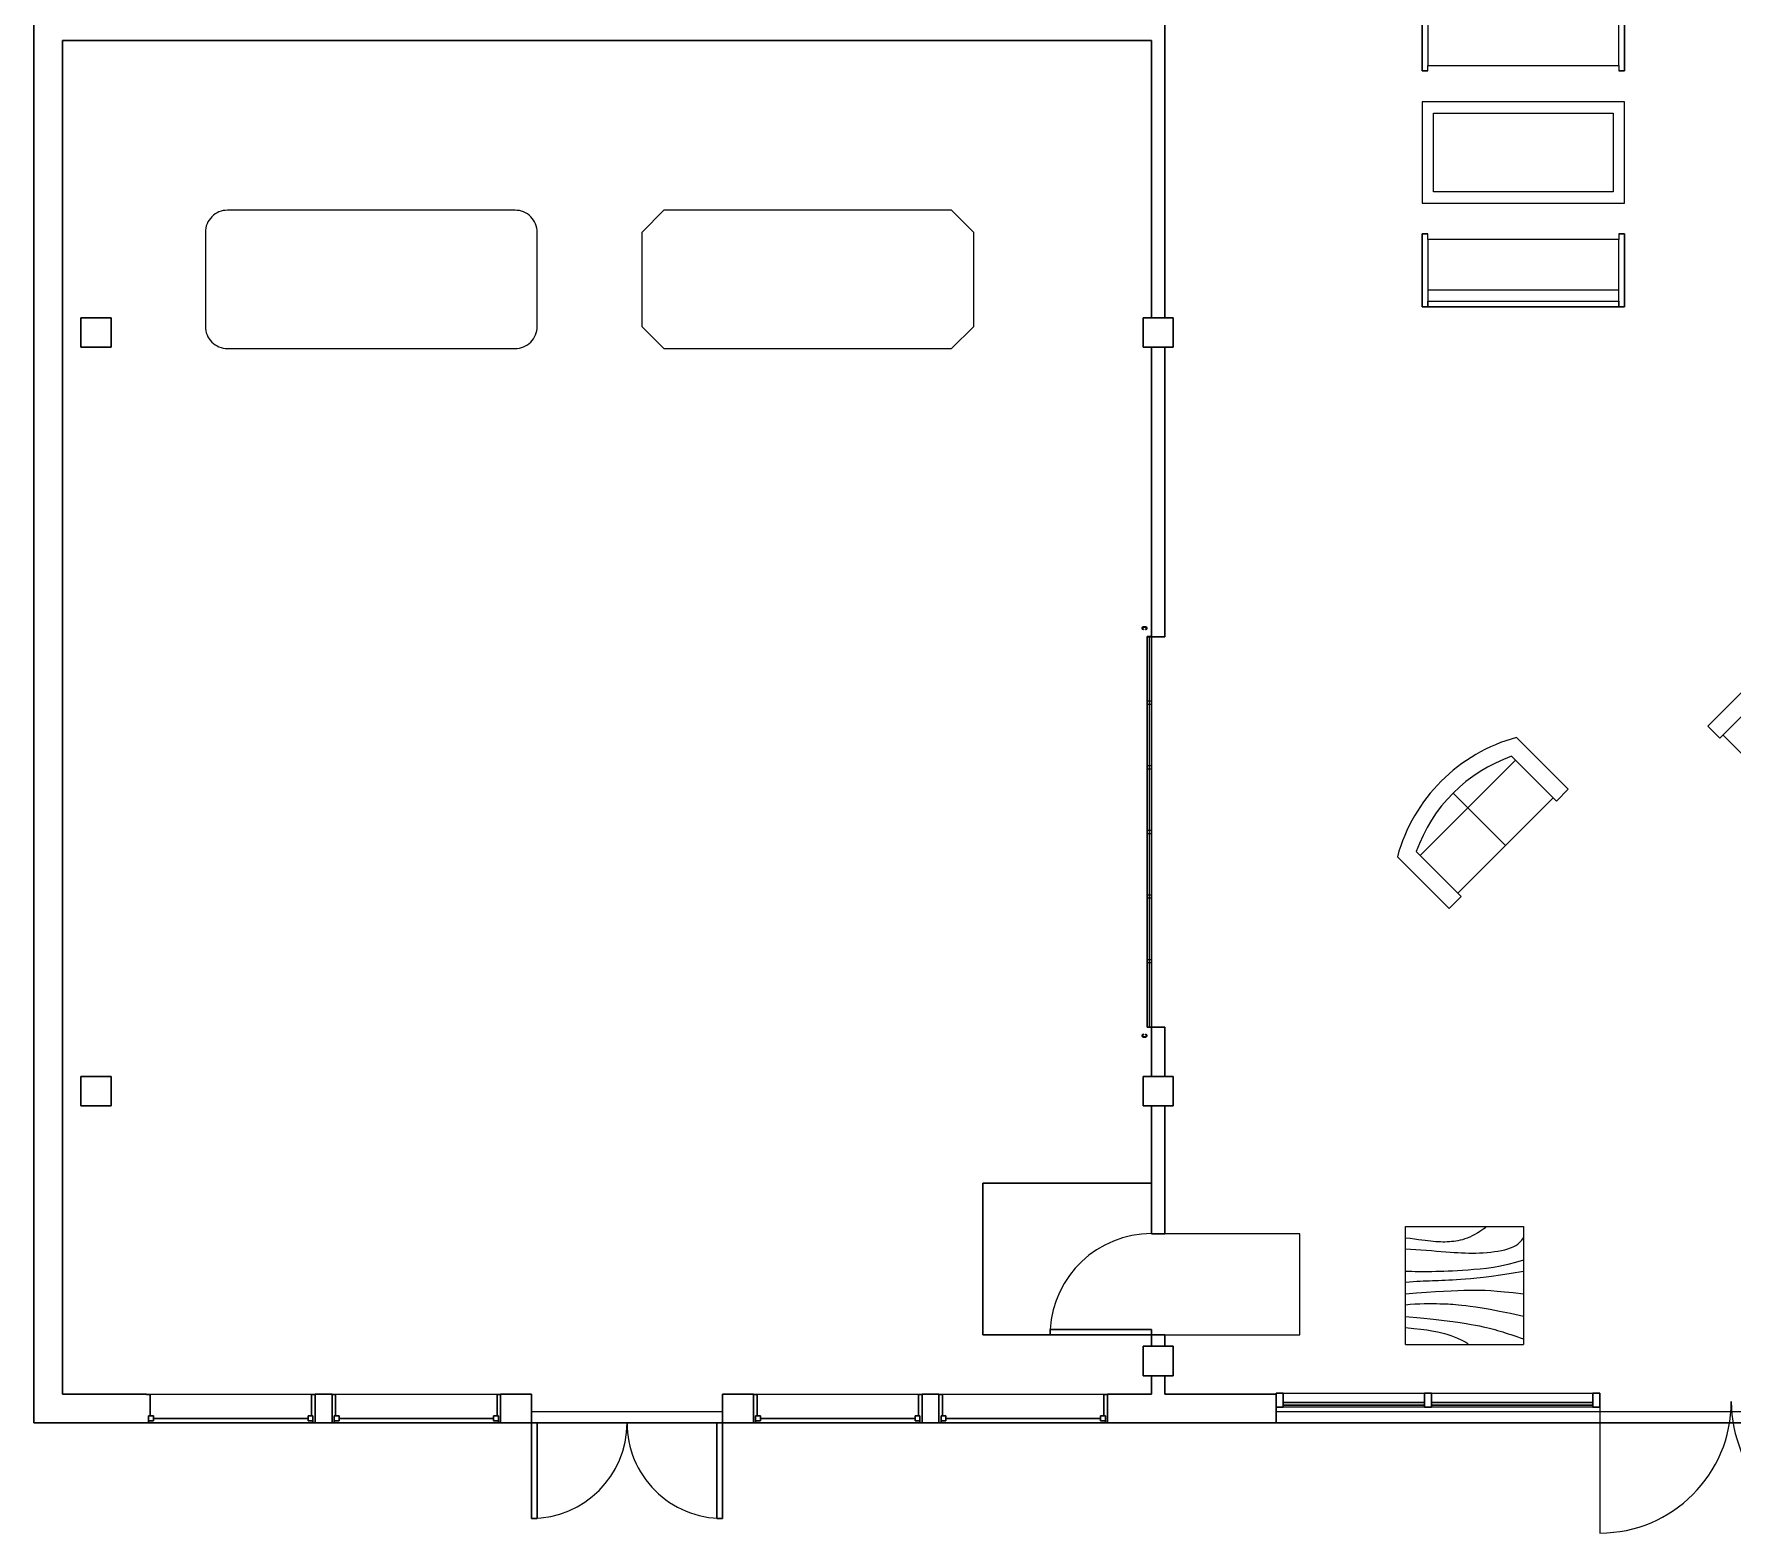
# Model space of a CAD drawing. Header units: millimetres. Extents: x 622 to 32901, y -1338 to 30648.
# Drawn here: x 622 to 15971, y -1338 to 12212 of the extents above; entities that cross this region are included whole.
import ezdxf

# ---------------------------------------------------------------- set-up
doc = ezdxf.new("R2010")
doc.units = ezdxf.units.MM
doc.header["$MEASUREMENT"] = 0
for name, color, linetype, lineweight in [('A-200-M_WALL_EXT', 113, 'Continuous', 18), ('A-200-M_WALL_INT', 2, 'Continuous', 18), ('A-214-M_CURT_WALL', 52, 'Continuous', 18), ('A-215-M_CURT_PANEL', 51, 'Continuous', 18), ('A-230-M_FLOOR', 192, 'Continuous', 18), ('A-314-M_WINDO_GLASS', 151, 'Continuous', 30), ('A-314-M_WINDOW', 151, 'Continuous', 18), ('A-314-M_WINDOW_FRM', 151, 'Continuous', 30), ('A-325-M_DOOR', 31, 'Continuous', 18), ('A-325-M_DOOR_PANEL', 31, 'Continuous', 18), ('A-700-M_FFE', 30, 'Continuous', 9), ('S-280-M_COLUMN', 52, 'Continuous', 18)]:
    doc.layers.add(name, color=color, linetype=linetype, lineweight=lineweight)

# ---------------------------------------------------------------- blocks, each defined once
blk = doc.blocks.new('Door-Curtain-Wall-Double-Storefront - Door-Curtain-Wall-Double-Storefront-420595-Level 1')
at = {"layer": 'A-325-M_DOOR', "color": 8}
for centre, start, end in [((-46.75, 0.5), 360, 90), ((46.75, 0.5), 90, 180)]:
    blk.add_arc(centre, 46.75, start, end, dxfattribs=at)
at = {"layer": 'A-325-M_DOOR_PANEL', "color": 8}
for p, q in [((-46.75, 2.5), (-46.75, 47.25)), ((46.75, 2.5), (46.75, 47.25))]:
    blk.add_line(p, q, dxfattribs=at)
blk = doc.blocks.new('System Panel - Glazed-420490-Level 1')
at = {"layer": 'A-215-M_CURT_PANEL', "color": 55, "lineweight": 30}
for p, q in [((28.75, 1.75), (-28.75, 1.75)), ((-28.75, 1.75), (-28.75, 0.75)), ((-28.75, 0.75), (28.75, 0.75)), ((28.75, 0.75), (28.75, 1.75))]:
    blk.add_line(p, q, dxfattribs=at)
blk = doc.blocks.new('System Panel - Glazed-378836-Level 1')
at = {"layer": 'A-215-M_CURT_PANEL', "color": 55, "lineweight": 30}
for p, q in [((25.13, 1.75), (-25.13, 1.75)), ((-25.13, 1.75), (-25.13, 0.75)), ((-25.13, 0.75), (25.13, 0.75)), ((25.13, 0.75), (25.13, 1.75))]:
    blk.add_line(p, q, dxfattribs=at)
blk = doc.blocks.new('Rectangular Mullion - 2_5_ x 5_ rectangular-378838-Level 1')
at = {"layer": 'A-214-M_CURT_WALL', "color": 55, "lineweight": 30}
for p, q in [((-2.5, 2.5), (0, 2.5)), ((-2.5, -2.5), (-2.5, 2.5)), ((0, 2.5), (0, -2.5)), ((0, -2.5), (-2.5, -2.5))]:
    blk.add_line(p, q, dxfattribs=at)
blk = doc.blocks.new('Rectangular Mullion - 2_5_ x 5_ rectangular-420484-Level 1')
at = {"layer": 'A-214-M_CURT_WALL', "color": 8}
for p, q in [((1275.18, -332.59), (1332.68, -332.59)), ((1332.68, -337.59), (1275.18, -337.59))]:
    blk.add_line(p, q, dxfattribs=at)
blk = doc.blocks.new('Rectangular Mullion - 2_5_ x 5_ rectangular-341510-Level 1')
at = {"layer": 'A-214-M_CURT_WALL', "color": 8}
for p, q in [((1335.18, -332.59), (1385.43, -332.59)), ((1385.43, -337.59), (1335.18, -337.59))]:
    blk.add_line(p, q, dxfattribs=at)
blk = doc.blocks.new('Rectangular Mullion - 2_5_ x 5_ rectangular-378831-Level 1')
at = {"layer": 'A-214-M_CURT_WALL', "color": 55, "lineweight": 30}
for p, q in [((-1.25, 2.5), (1.25, 2.5)), ((-1.25, -2.5), (-1.25, 2.5)), ((1.25, 2.5), (1.25, -2.5)), ((1.25, -2.5), (-1.25, -2.5))]:
    blk.add_line(p, q, dxfattribs=at)
blk = doc.blocks.new('Glulam-Western Species-Column - 10_75x10_5-390985-Level 1')
at = {"layer": 'S-280-M_COLUMN', "color": 55, "lineweight": 30}
for p, q in [((5.375, 5.25), (-5.375, 5.25)), ((-5.375, 5.25), (-5.375, -5.25)), ((5.375, -5.25), (5.375, 5.25)), ((-5.375, -5.25), (5.375, -5.25))]:
    blk.add_line(p, q, dxfattribs=at)
blk = doc.blocks.new('Single-Flush_BVL - 36_ x 84_-V7-Level 1')
at = {"layer": 'A-325-M_DOOR', "color": 8}
for p, q in [((-18, 50.38), (-18, 2.38)), ((18, 50.38), (-18, 50.38)), ((18, 2.38), (18, 50.38)), ((-36, -2.38), (-36, -62.37)), ((18, -62.37), (18, -2.38)), ((-36, -62.37), (18, -62.37))]:
    blk.add_line(p, q, dxfattribs=at)
blk.add_arc((18, -2.38), 36.07, 180, 266.82115, dxfattribs=at)
at = {"layer": 'A-325-M_DOOR_PANEL', "color": 55, "lineweight": 30}
for p, q in [((16, -2.38), (16, -38.39)), ((18, -2.38), (16, -2.38)), ((18, -2.38), (18, -38.39)), ((18, -38.39), (16, -38.39))]:
    blk.add_line(p, q, dxfattribs=at)
blk = doc.blocks.new('Fixed - 60_ x 72_-458242-Level 1')
at = {"layer": 'A-314-M_WINDO_GLASS', "color": 55}
blk.add_line((-29, 3.47), (26, 3.47), dxfattribs=at)
at = {"layer": 'A-314-M_WINDOW_FRM', "color": 55}
for p, q in [((-31.5, 5.09), (-30.75, 5.09)), ((-30.75, 2.59), (-30.75, 5.09)), ((-30.75, 4.34), (-30.75, 2.59)), ((-30.75, 4.34), (-29, 4.34)), ((-30.75, 2.59), (-29, 2.59)), ((-30.75, 2.59), (-30.25, 2.59)), ((-30.25, -5.09), (-30.25, 2.59)), ((-29, 4.34), (-29, 2.59)), ((26, 4.34), (26, 2.59)), ((27.75, 4.34), (26, 4.34)), ((27.75, 2.59), (26, 2.59)), ((27.25, 2.59), (27.75, 2.59)), ((27.25, 2.59), (27.25, -5.09)), ((27.75, 2.59), (27.75, 5.09)), ((28.5, 5.09), (27.75, 5.09)), ((27.75, 4.34), (27.75, 2.59)), ((-30.25, -5.09), (-31.5, -5.09)), ((27.25, -5.09), (28.5, -5.09))]:
    blk.add_line(p, q, dxfattribs=at)
blk = doc.blocks.new('Door-Double-Glass - 68_ x 84_-590124-Level 1')
at = {"layer": 'A-325-M_DOOR', "color": 8}
for centre, start, end in [((-34, 5.19), 360, 90), ((34, 5.19), 90, 180)]:
    blk.add_arc(centre, 34, start, end, dxfattribs=at)
at = {"layer": 'A-325-M_DOOR_PANEL', "color": 55, "lineweight": 30}
for p, q in [((-34, 5.19), (-34, 39.19)), ((-34, 39.19), (-32, 39.19)), ((-32, 39.19), (-32, 5.19)), ((34, 39.19), (32, 39.19)), ((32, 39.19), (32, 5.19)), ((34, 5.19), (34, 39.19)), ((-32, 5.19), (-34, 5.19)), ((32, 5.19), (34, 5.19))]:
    blk.add_line(p, q, dxfattribs=at)
blk = doc.blocks.new('Door-Overhead-Sectional_BVL - 12_ x 8_-696320-Level 1')
at = {"layer": 'A-325-M_DOOR', "color": 55, "lineweight": 30}
for p, q in [((-73, 4.5), (-73, 5.25)), ((-72.875, 5.25), (-72.875, 4.5)), ((-72, 5.25), (-72.125, 5.25)), ((-72.125, 4.5), (-72, 4.5)), ((72.125, 5.25), (72, 5.25)), ((72, 4.5), (72.125, 4.5)), ((72.875, 4.5), (72.875, 5.25)), ((73, 5.25), (73, 4.5))]:
    blk.add_line(p, q, dxfattribs=at)
at = {"layer": 'A-325-M_DOOR', "color": 8}
for p, q in [((-69.5, 3.875), (-45.5, 3.875)), ((-69.5, 3.875), (-69.5, 2.375)), ((-69.5, 3.625), (69.5, 3.625)), ((-69.5, 3.625), (-69.5, 3.125)), ((69.5, 3.125), (-69.5, 3.125)), ((-45.5, 2.375), (-69.5, 2.375)), ((-46.5, 3.875), (-22.5, 3.875)), ((-46.5, 3.875), (-46.5, 2.375)), ((-22.5, 2.375), (-46.5, 2.375)), ((-45.5, 2.375), (-45.5, 3.875)), ((-23.5, 3.875), (0.5, 3.875)), ((-23.5, 3.875), (-23.5, 2.375)), ((0.5, 2.375), (-23.5, 2.375)), ((-22.5, 2.375), (-22.5, 3.875)), ((-0.5, 3.875), (23.5, 3.875)), ((-0.5, 3.875), (-0.5, 2.375)), ((23.5, 2.375), (-0.5, 2.375)), ((0.5, 2.375), (0.5, 3.875)), ((22.5, 3.875), (46.5, 3.875)), ((22.5, 3.875), (22.5, 2.375)), ((46.5, 2.375), (22.5, 2.375)), ((23.5, 2.375), (23.5, 3.875)), ((45.5, 3.875), (69.5, 3.875)), ((45.5, 3.875), (45.5, 2.375)), ((69.5, 2.375), (45.5, 2.375)), ((46.5, 2.375), (46.5, 3.875)), ((69.5, 2.375), (69.5, 3.875)), ((69.5, 3.125), (69.5, 3.625))]:
    blk.add_line(p, q, dxfattribs=at)
at = {"layer": 'A-325-M_DOOR', "color": 55, "lineweight": 30}
for centre, radius, start, end in [((-72.5, 5.25), 0.5, 0, 180), ((-72.5, 4.5), 0.5, 180, 0), ((-72.5, 5.25), 0.375, 0, 180), ((-72.5, 4.5), 0.375, 180, 0), ((72.5, 5.25), 0.5, 0, 180), ((72.5, 4.5), 0.5, 180, 360), ((72.5, 5.25), 0.375, 0, 180), ((72.5, 4.5), 0.375, 180, 360)]:
    blk.add_arc(centre, radius, start, end, dxfattribs=at)
blk = doc.blocks.new('Sofa - 72_-445384-Level 1')
at = {"layer": 'A-700-M_FFE'}
for p, q in [((38.77, 18.75), (-33.23, 18.75)), ((-33.23, 18.75), (-33.23, -7.25)), ((-33.23, -7.25), (-33.23, 18.75)), ((-33.23, 18.75), (-31.23, 18.75)), ((-31.23, 18.75), (-31.23, -5.2)), ((-31.23, 16.75), (-31.23, 18.75)), ((-31.23, 18.75), (36.77, 18.75)), ((36.77, -5.2), (36.77, 18.75)), ((36.77, 18.75), (38.77, 18.75)), ((36.77, 18.75), (36.77, 16.75)), ((38.77, -7.25), (38.77, 18.75)), ((38.77, 18.75), (38.77, -7.25)), ((36.77, 16.75), (-31.23, 16.75)), ((-31.23, 12.75), (36.77, 12.75)), ((-31.23, -7.25), (-31.23, -5.25)), ((-31.23, -5.25), (36.77, -5.25)), ((36.77, -5.25), (36.77, -7.25)), ((-33.23, -7.25), (-31.23, -7.25)), ((-31.23, -7.25), (-33.23, -7.25)), ((36.77, -7.25), (38.77, -7.25)), ((38.77, -7.25), (36.77, -7.25))]:
    blk.add_line(p, q, dxfattribs=at)
blk = doc.blocks.new('Table-Coffee - 36_ x 72_ x 18_-446254-Level 1')
at = {"layer": 'A-700-M_FFE'}
for p, q in [((36.72, 21.75), (-35.28, 21.75)), ((-35.28, 21.75), (-35.28, -14.25)), ((36.72, -14.25), (36.72, 21.75)), ((-31.28, -10.25), (-31.28, 17.75)), ((-31.28, 17.75), (32.72, 17.75)), ((32.72, 17.75), (32.72, -10.25)), ((32.72, -10.25), (-31.28, -10.25)), ((-35.28, -14.25), (36.72, -14.25))]:
    blk.add_line(p, q, dxfattribs=at)
blk = doc.blocks.new('Table - Square Woodgrain 42 x 42 in.')
at = {"linetype": 'Continuous'}
blk.add_line((0, -42), (42, -42), dxfattribs=at)
for points in [[(0, -4), (1.704, -4.2172), (3.2358, -4.4188), (4.615, -4.604), (5.8615, -4.7721), (6.9951, -4.9224), (8.0357, -5.0541), (9.0031, -5.1667), (9.9171, -5.2594), (10.7951, -5.3316), (11.6445, -5.3836), (12.4702, -5.4157), (13.277, -5.4283), (14.0698, -5.4217), (14.8535, -5.3964), (15.6331, -5.3526), (16.4133, -5.2908), (17.1986, -5.2103), (17.9913, -5.1062), (18.793, -4.9727), (19.6056, -4.8038), (20.4307, -4.5937), (21.2701, -4.3365), (22.1256, -4.0262), (22.9989, -3.6571), (23.888, -3.2272), (24.7756, -2.7516), (25.6408, -2.2491), (26.4624, -1.7387), (27.2195, -1.2395), (27.891, -0.7703), (28.456, -0.3501), (28.8934, 0.002)], [(0, -42), (0, 0), (42, 0), (42, -42)], [(0, -8), (1.8203, -8.1001), (3.6741, -8.2149), (5.5411, -8.3408), (7.4011, -8.4741), (9.2339, -8.6112), (11.0193, -8.7484), (12.7371, -8.8821), (14.3671, -9.0086), (15.8954, -9.1246), (17.3337, -9.2278), (18.6997, -9.3159), (20.0116, -9.387), (21.2871, -9.4389), (22.5442, -9.4696), (23.8008, -9.477), (25.0749, -9.459), (26.3791, -9.4137), (27.7049, -9.3403), (29.0383, -9.2382), (30.3655, -9.1068), (31.6728, -8.9455), (32.9461, -8.7535), (34.1717, -8.5304), (35.3358, -8.2756), (36.4268, -7.9863), (37.443, -7.6521), (38.3849, -7.2603), (39.253, -6.7986), (40.048, -6.2542), (40.7705, -5.6147), (41.421, -4.8674), (42, -4)], [(42, -12), (39.1784, -12.8621), (36.4519, -13.5654), (33.8246, -14.1294), (31.3004, -14.5731), (28.8832, -14.9161), (26.577, -15.1775), (24.3858, -15.3768), (22.3136, -15.5332), (20.3622, -15.6632), (18.5254, -15.7718), (16.7947, -15.8612), (15.1618, -15.9338), (13.6183, -15.9916), (12.1558, -16.0369), (10.7659, -16.0718), (9.4403, -16.0987), (8.1703, -16.1191), (6.9461, -16.1325), (5.7577, -16.1377), (4.595, -16.1335), (3.4479, -16.1188), (2.3064, -16.0924), (1.1604, -16.0532), (0, -16)], [(42, -16), (37.6529, -16.7365), (33.8802, -17.329), (30.6179, -17.7961), (27.8015, -18.1561), (25.3668, -18.4275), (23.2497, -18.6288), (21.3859, -18.7785), (19.7111, -18.8949), (18.1693, -18.9939), (16.7375, -19.0795), (15.401, -19.1534), (14.1449, -19.217), (12.9544, -19.2717), (11.8148, -19.3191), (10.7113, -19.3606), (9.6291, -19.3976), (8.5534, -19.4323), (7.47, -19.4689), (6.3643, -19.5122), (5.222, -19.5672), (4.0288, -19.6386), (2.7703, -19.7313), (1.4321, -19.8501), (0, -20)], [(0, -24), (3.9243, -23.6805), (7.4766, -23.4138), (10.6891, -23.1954), (13.5943, -23.0205), (16.2247, -22.8847), (18.6125, -22.7832), (20.7903, -22.7116), (22.7903, -22.6651), (24.6563, -22.642), (26.4764, -22.6507), (28.35, -22.7024), (30.3766, -22.8084), (32.6555, -22.98), (35.2861, -23.2283), (38.3678, -23.5645), (42, -24)], [(42, -32), (37.392, -31.017), (33.4585, -30.2231), (30.1291, -29.5949), (27.3334, -29.109), (25.0009, -28.742), (23.0612, -28.4707), (21.4439, -28.2716), (20.0786, -28.1215), (18.8998, -28.0002), (17.8609, -27.9014), (16.9206, -27.8219), (16.0371, -27.7588), (15.1691, -27.709), (14.2748, -27.6693), (13.3128, -27.6368), (12.2415, -27.6083), (11.0295, -27.5824), (9.6867, -27.5643), (8.233, -27.5608), (6.6884, -27.5787), (5.0728, -27.6248), (3.4062, -27.7058), (1.7086, -27.8286), (0, -28)], [(0, -32), (5.4026, -32.5358), (9.9494, -33.019), (13.7424, -33.4553), (16.8834, -33.8505), (19.4743, -34.2106), (21.6171, -34.5413), (23.4136, -34.8486), (24.9657, -35.1382), (26.3614, -35.4156), (27.6332, -35.6841), (28.7995, -35.9467), (29.8788, -36.2064), (30.8897, -36.4661), (31.8507, -36.7288), (32.7802, -36.9973), (33.6968, -37.2747), (34.6175, -37.5635), (35.5531, -37.8651), (36.5128, -38.1805), (37.506, -38.5108), (38.5421, -38.8568), (39.6302, -39.2197), (40.7797, -39.6004), (42, -40)], [(0, -36), (3.0098, -36.2857), (5.5354, -36.5643), (7.6368, -36.8359), (9.374, -37.1009), (10.807, -37.3597), (11.9957, -37.6126), (13.0002, -37.8599), (13.8804, -38.102), (14.6874, -38.3393), (15.4365, -38.5729), (16.1338, -38.8041), (16.7858, -39.0341), (17.3987, -39.264), (17.9787, -39.4952), (18.5322, -39.7288), (19.0655, -39.9662), (19.5832, -40.2081), (20.0842, -40.4544), (20.5657, -40.7046), (21.0249, -40.9581), (21.459, -41.2144), (21.8653, -41.4731), (22.2409, -41.7335), (22.5831, -41.9951)]]:
    blk.add_lwpolyline(points, dxfattribs=at)
blk = doc.blocks.new('Sofa - Roundback 7 ft.')
at = {"linetype": 'Continuous'}
for p, q in [((-36.000027, -34), (-36.000027, -11.4696)), ((-12.00002, -32.4421), (-12.00003, -6.5971)), ((11.99997, -32.4421), (11.99998, -6.5971)), ((35.99998, -34), (35.99998, -11.4696)), ((-35.999844, -13.3819), (35.9998, -13.3819)), ((-36.000027, -32.4421), (35.99998, -32.4421))]:
    blk.add_line(p, q, dxfattribs=at)
for points in [[(-36.000027, -34), (-42.000027, -34), (-42.000027, -8)], [(41.99998, -8), (41.99998, -34), (35.99998, -34)]]:
    blk.add_lwpolyline(points, dxfattribs=at)
for centre, radius, start, end in [((0, -114.25), 114.25, 68.43141, 111.5686), ((-0.00001, -127.1968), 121.1968, 72.72033, 107.2797)]:
    blk.add_arc(centre, radius, start, end, dxfattribs=at)
blk = doc.blocks.new('Sofa - Roundback Loveseat 5 ft.')
at = {"linetype": 'Continuous'}
for p, q in [((0, -32.44198), (0, -5.99998)), ((-24, -33.99998), (-24, -11.46958)), ((24.00004, -33.99998), (24.00004, -11.46958)), ((-23.9998, -13.38178), (23.99986, -13.38178)), ((-24, -32.44198), (24.00004, -32.44198))]:
    blk.add_line(p, q, dxfattribs=at)
for points in [[(-24, -33.99998), (-30, -33.99998), (-30, -7.99998)], [(30.00004, -7.99998), (30.00004, -33.99998), (24.00004, -33.99998)]]:
    blk.add_lwpolyline(points, dxfattribs=at)
for centre, radius, start, end in [((0, -60.24998), 60.24998, 60.13715, 119.8628), ((0, -61.38438), 55.38444, 64.32083, 115.6792)]:
    blk.add_arc(centre, radius, start, end, dxfattribs=at)

msp = doc.modelspace()

# ---------------------------------------------------------------- linework, layer by layer
at = {"layer": 'A-200-M_WALL_EXT', "color": 55, "lineweight": 30}
for p, q in [((622, 29124), (622, -343)), ((881, -84), (881, 12152)), ((881, -84), (1640, -84)), ((3316, -84), (3164, -84)), ((3164, -84), (3164, -343)), ((3316, -343), (3316, -84)), ((5119, -84), (4840, -84)), ((4840, -84), (4840, -343)), ((5119, -343), (5119, -84)), ((7126, -84), (6847, -84)), ((6847, -84), (6847, -343)), ((7126, -343), (7126, -84)), ((8802, -84), (8650, -84)), ((8650, -84), (8650, -343)), ((8802, -343), (8802, -84)), ((10723, -84), (10326, -84)), ((10326, -84), (10326, -343)), ((11850, -84), (10844, -84)), ((11850, -343), (11850, -84)), ((622, -343), (26470, -343)), ((3164, -343), (3316, -343)), ((4840, -343), (5119, -343)), ((6847, -343), (7126, -343)), ((8650, -343), (8802, -343)), ((10326, -343), (11850, -343))]:
    msp.add_line(p, q, dxfattribs=at)
at = {"layer": 'A-200-M_WALL_EXT', "color": 8}
for p, q in [((1640, -84), (3164, -84)), ((3316, -84), (4840, -84)), ((7126, -84), (8650, -84)), ((8802, -84), (10326, -84)), ((3164, -343), (1640, -343)), ((4840, -343), (3316, -343)), ((8650, -343), (7126, -343)), ((10326, -343), (8802, -343))]:
    msp.add_line(p, q, dxfattribs=at)
at = {"layer": 'A-200-M_WALL_INT', "color": 55, "lineweight": 30}
for p, q in [((10844, 9647), (10844, 12374)), ((881, 12152), (10723, 12152)), ((10723, 12152), (10723, 9647)), ((10723, 9380), (10723, 6764)), ((10844, 6764), (10844, 9380)), ((10723, 6764), (10844, 6764)), ((10723, 3234), (10723, 2789)), ((10844, 3234), (10723, 3234)), ((10844, 2789), (10844, 3234)), ((10723, 2522), (10723, 1367)), ((10844, 1367), (10844, 2522)), ((10723, 1367), (10844, 1367)), ((10723, 452), (10723, 351)), ((10844, 452), (10723, 452)), ((10844, 351), (10844, 452)), ((10723, 84), (10723, -84)), ((10844, -84), (10844, 84))]:
    msp.add_line(p, q, dxfattribs=at)
at = {"layer": 'A-200-M_WALL_INT'}
for points in [[(10723, 9380), (10647, 9380), (10647, 9647), (10723, 9647), (10723, 12152), (881, 12152), (881, 8863), (881, -84), (1640, -84), (1671, -84), (3164, -84), (3316, -84), (3348, -84), (4840, -84), (5119, -84), (5119, -240), (6847, -240), (6847, -84), (7126, -84), (7158, -84), (8650, -84), (8802, -84), (8834, -84), (10326, -84), (10723, -84), (10723, 84), (10647, 84), (10647, 351), (10723, 351), (10723, 452), (9809, 452), (9199, 452), (9199, 1824), (10723, 1824), (10723, 2522), (10647, 2522), (10647, 2789), (10723, 2789), (10723, 3234), (10685, 3234), (10685, 3843), (10685, 4427), (10685, 5012), (10685, 5596), (10685, 6180), (10685, 6764), (10723, 6764)], [(1319, 9380), (1046, 9380), (1046, 9647), (1319, 9647)], [(1319, 2789), (1319, 2522), (1046, 2522), (1046, 2789)]]:
    msp.add_lwpolyline(points, close=True, dxfattribs=at)
for points in [[(10650, 6828), (10650, 6831, -1), (10650, 6850), (10650, 6853, 1)], [(10669, 6850, -1), (10669, 6831), (10669, 6828, 0.69108), (10678, 6850)], [(10650, 3148, -1), (10650, 3167), (10650, 3170, 0.69108), (10642, 3148)], [(10669, 3170), (10669, 3167, -1), (10669, 3148), (10669, 3145, 1)]]:
    msp.add_lwpolyline(points, format="xyb", close=True, dxfattribs=at)
at = {"layer": 'A-230-M_FLOOR', "color": 8}
for p, q in [((5119, -240), (6847, -240)), ((11850, -240), (20080, -240))]:
    msp.add_line(p, q, dxfattribs=at)
at = {"layer": 'A-700-M_FFE'}
msp.add_lwpolyline([(2171, 9569, 0.414214), (2371, 9369), (4971, 9369, 0.414214), (5171, 9569), (5171, 10419, 0.414214), (4971, 10619), (2371, 10619, 0.414214), (2171, 10419)], format="xyb", close=True, dxfattribs=at)
msp.add_lwpolyline([(6317, 9369), (8917, 9369), (9117, 9569), (9117, 10419), (8917, 10619), (6317, 10619), (6117, 10419), (6117, 9569)], close=True, dxfattribs=at)

# ---------------------------------------------------------------- block references
at = {"layer": 'A-214-M_CURT_WALL', "color": 8, "extrusion": (0, 0, -1), "xscale": 25.4, "yscale": 25.4, "zscale": 25.4}
for name, p in [('Rectangular Mullion - 2_5_ x 5_ rectangular-378838-Level 1', (-11850, -138)), ('Rectangular Mullion - 2_5_ x 5_ rectangular-378831-Level 1', (-13222, -138)), ('Rectangular Mullion - 2_5_ x 5_ rectangular-378831-Level 1', (-14746, -138))]:
    msp.add_blockref(name, p, dxfattribs=at)
at = {"layer": 'A-214-M_CURT_WALL', "color": 8, "xscale": 25.4, "yscale": 25.4, "zscale": 25.4}
for name, p in [('Rectangular Mullion - 2_5_ x 5_ rectangular-341510-Level 1', (-22000, 8373)), ('Rectangular Mullion - 2_5_ x 5_ rectangular-420484-Level 1', (-19136, 8373))]:
    msp.add_blockref(name, p, dxfattribs=at)
at = {"layer": 'A-215-M_CURT_PANEL', "color": 8, "xscale": 25.4, "yscale": 25.4, "zscale": 25.4, "rotation": 180}
for name, p in [('System Panel - Glazed-378836-Level 1', (12552, -138)), ('System Panel - Glazed-420490-Level 1', (13984, -138))]:
    msp.add_blockref(name, p, dxfattribs=at)
at = {"layer": 'A-314-M_WINDOW', "color": 8, "xscale": 25.4, "yscale": 25.4, "zscale": 25.4, "rotation": 180}
for p in [(2363, -214), (4040, -214), (7850, -214), (9526, -214)]:
    msp.add_blockref('Fixed - 60_ x 72_-458242-Level 1', p, dxfattribs=at)
at = {"layer": 'A-325-M_DOOR', "color": 8, "xscale": 25.4, "yscale": 25.4, "zscale": 25.4}
for name, p, rotation in [('Door-Overhead-Sectional_BVL - 12_ x 8_-696320-Level 1', (10784, 4999), 89.99999999999991), ('Single-Flush_BVL - 36_ x 84_-V7-Level 1', (10784, 909), 269.9999999999999), ('Door-Curtain-Wall-Double-Storefront - Door-Curtain-Wall-Double-Storefront-420595-Level 1', (15965, -138), 180), ('Door-Double-Glass - 68_ x 84_-590124-Level 1', (5983, -211), 180)]:
    msp.add_blockref(name, p, dxfattribs=dict(at, rotation=rotation))
at = {"layer": 'A-700-M_FFE', "xscale": 25.4, "yscale": 25.4, "zscale": 25.4}
for name, p in [('Sofa - 72_-445384-Level 1', (14015, 12062)), ('Table-Coffee - 36_ x 72_ x 18_-446254-Level 1', (14067, 11046)), ('Table - Square Woodgrain 42 x 42 in.', (13019, 1433))]:
    msp.add_blockref(name, p, dxfattribs=at)
at = {"layer": 'A-700-M_FFE'}
for name, p, xscale, yscale, zscale, rotation in [('Sofa - 72_-445384-Level 1', (14155, 10221), 25.40000000000001, 25.40000000000001, 25.40000000000001, 180), ('Sofa - Roundback 7 ft.', (17118, 5812), 25.4, 25.4, 25.4, 315), ('Sofa - Roundback Loveseat 5 ft.', (13342, 5458), 25.4, 25.4, 25.4, 45)]:
    msp.add_blockref(name, p, dxfattribs=dict(at, xscale=xscale, yscale=yscale, zscale=zscale, rotation=rotation))
at = {"layer": 'S-280-M_COLUMN', "color": 8, "xscale": 25.4, "yscale": 25.4, "zscale": 25.4}
for p in [(1182, 9514), (10784, 9514), (1182, 2656), (10784, 2656), (10784, 217)]:
    msp.add_blockref('Glulam-Western Species-Column - 10_75x10_5-390985-Level 1', p, dxfattribs=at)

doc.saveas('drawing.dxf')
